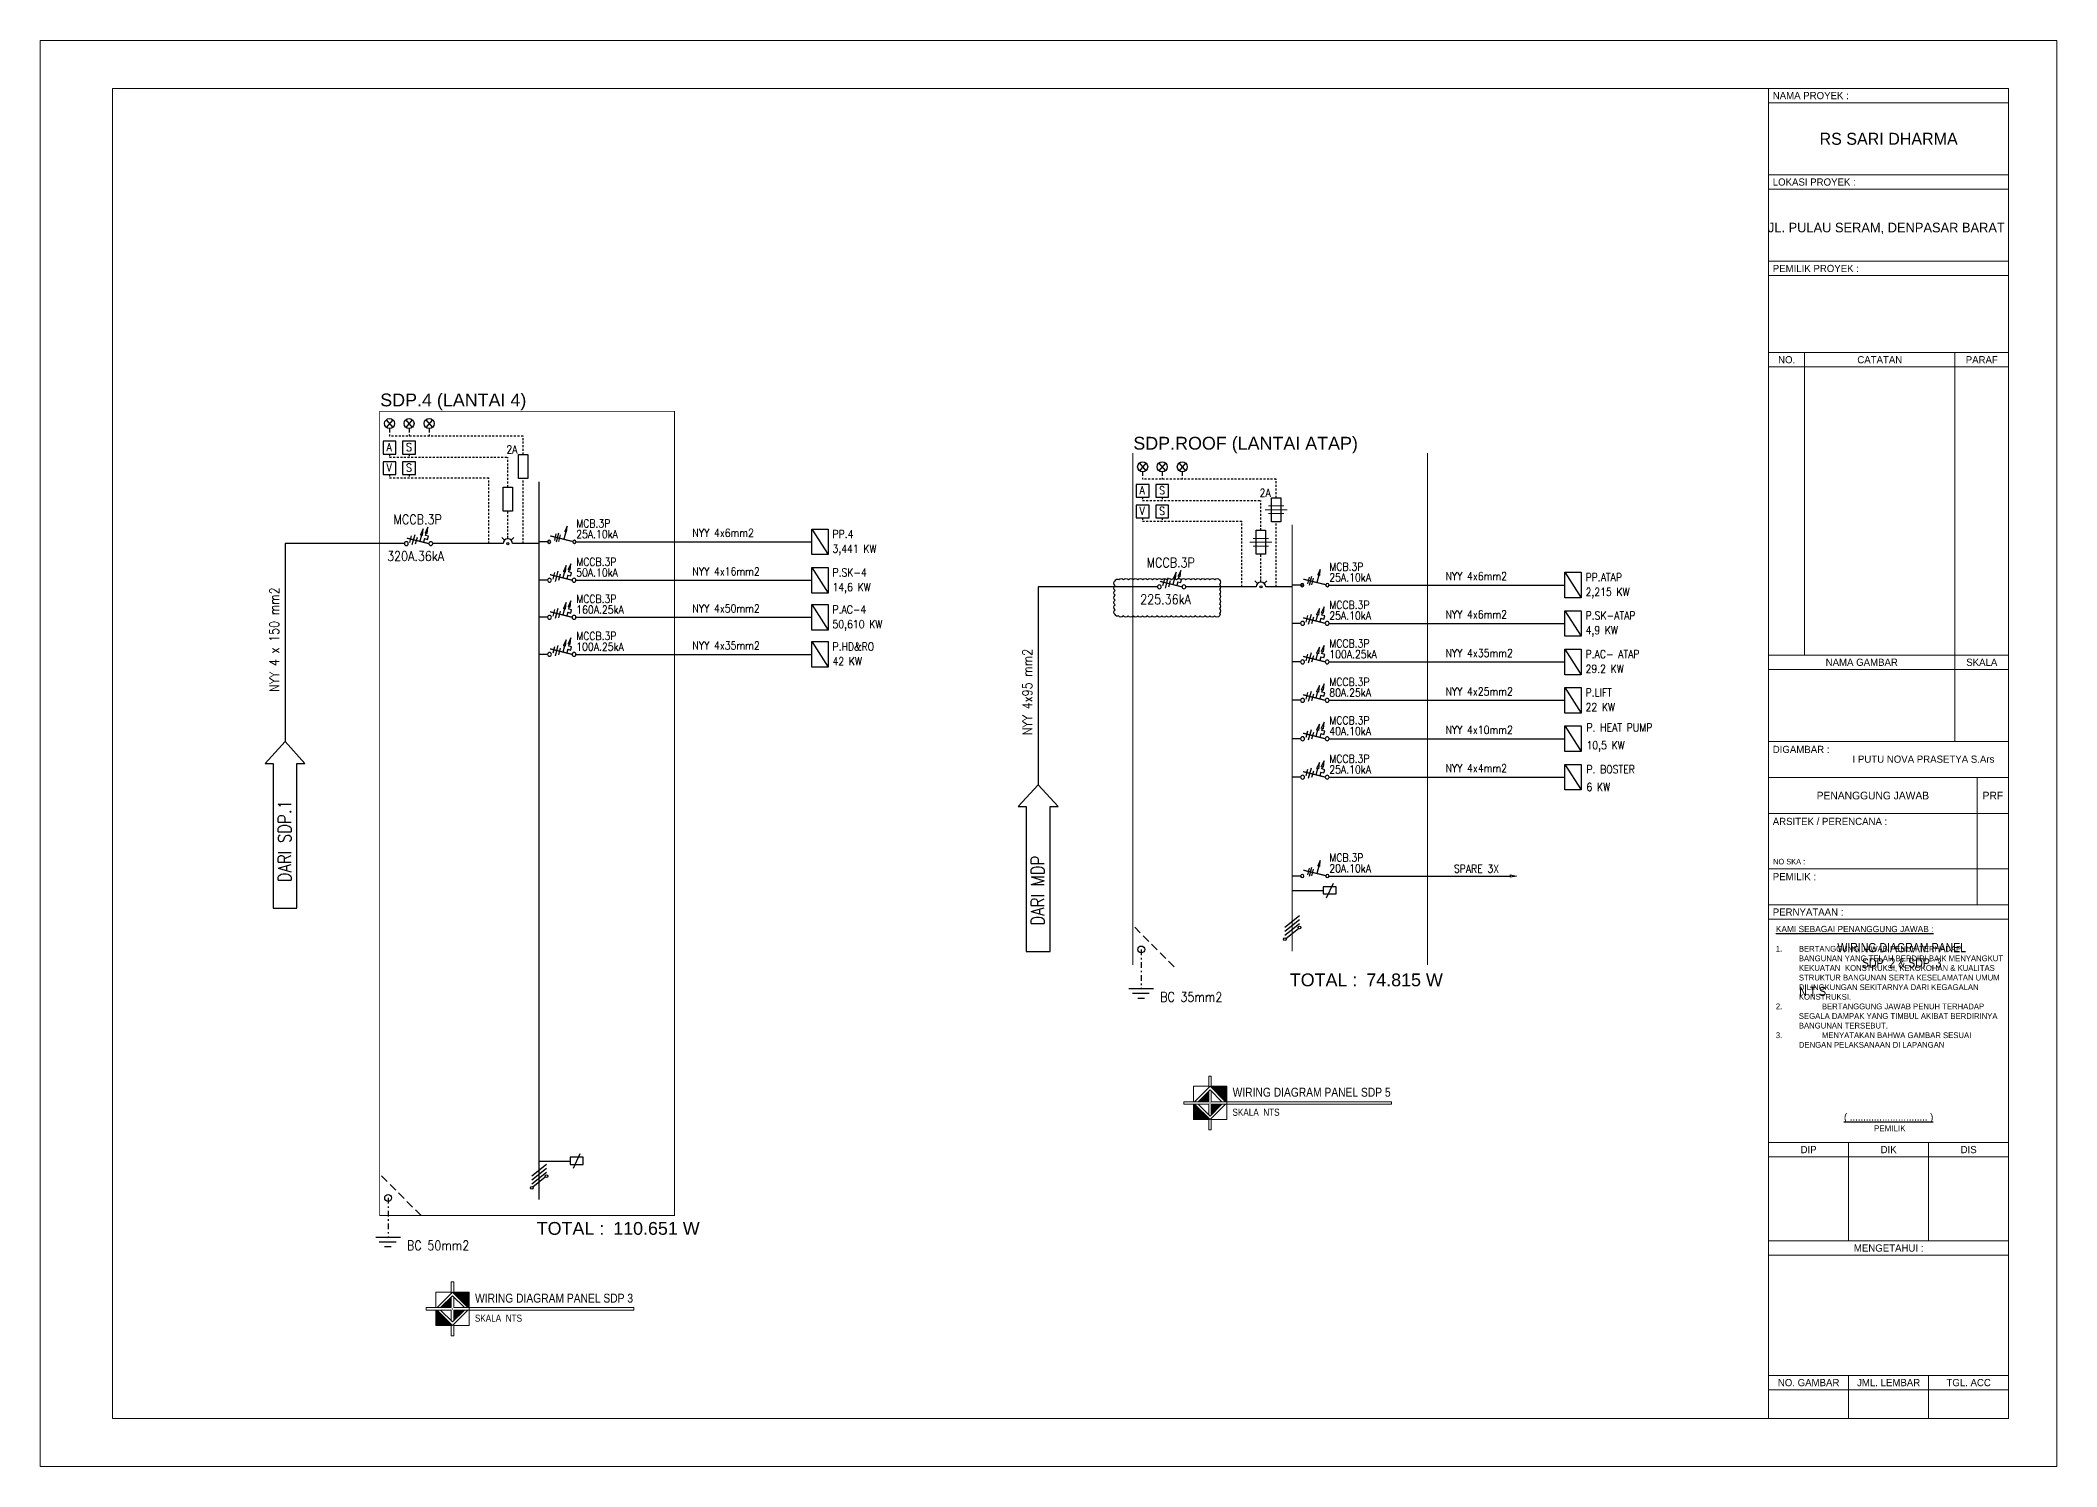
# Model space of a CAD drawing. Header units: inches. Extents: x 31310 to 32350, y 3900 to 5049.
# Drawn here: x 31684 to 31810, y 4256.7 to 4345.8 of the extents above; entities that cross this region are included whole.
import ezdxf
from ezdxf.enums import TextEntityAlignment as Align

# ---------------------------------------------------------------- set-up
doc = ezdxf.new("R2010")
doc.units = ezdxf.units.IN
doc.header["$MEASUREMENT"] = 0
doc.linetypes.add('DASHDOT', pattern=[1, 0.5, -0.25, 0, -0.25])
doc.linetypes.add('HIDDEN', pattern=[0.375, 0.25, -0.125])
for name, color, linetype in [('-EL_KB', 7, 'Continuous'), ('-KOP', 7, 'Continuous'), ('-LINE', 1, 'Continuous'), ('-TXT', 7, 'Continuous'), ('LL', 6, 'Continuous'), ('PP', 5, 'DASHDOT'), ('TEXTKOP', 7, 'Continuous'), ('WIRING', 4, 'Continuous')]:
    doc.layers.add(name, color=color, linetype=linetype)
doc.layers.add('-LAMP', color=7, linetype='Continuous', lineweight=18, true_color=0xff0a0a)
for name, color, linetype, lineweight in [('A-FURN-EQPM', 177, 'Continuous', 0), ('US 0 Elevation', 9, 'Continuous', 5), ('US 0 Sanitair', 9, 'Continuous', 0), ('US I. Text', 51, 'Continuous', 5), ('US-Elevation', 9, 'Continuous', 5), ('US-Text', 42, 'Continuous', 5)]:
    doc.layers.add(name, color=color, linetype=linetype, lineweight=lineweight)
doc.styles.add('1 100', font='GOTHIC.TTF')
doc.styles.add('1 200', font='GOTHIC.TTF', dxfattribs={"height": 300})
doc.styles.add('ARIAL', font='arial.ttf')
doc.styles.add('Arial Narrow', font='ARIALN.TTF')
doc.styles.add('patok', font='romans.shx', dxfattribs={"height": 3, "bigfont": 'bigfont.shx'})
doc.styles.add('TXT', font='romans.shx', dxfattribs={"width": 0.85, "height": 0.25})

# ---------------------------------------------------------------- blocks, each defined once
blk = doc.blocks.new('_ClosedBlank')
at = {"color": 0, "linetype": 'ByBlock', "lineweight": -2}
for p, q in [((-1, 0.1666666666666667), (0, 0)), ((-1, 0.1666666666666667), (-1, -0.1666666666666667)), ((0, 0), (-1, -0.1666666666666667))]:
    blk.add_line(p, q, dxfattribs=at)
blk = doc.blocks.new('-MCCB')
at = {"layer": 'WIRING', "color": 7}
for p, q in [((0.1356092005717642, 0.2325237684173089), (0.2287180560575166, 0.2581688094919627)), ((0.1627621788052807, 0.1339400804834554), (0.1356092005717642, 0.2325237684173374)), ((0.2558710342910899, 0.1595851215581945), (0.1627621788052807, 0.1339400804834554)), ((0.2287180560575734, 0.2581688094919627), (0.2112009480869688, 0.3217677668818908)), ((0.4901779306578646, 0.1903890111021553), (0.5461011873437087, -0.01265025913687623)), ((0.5634672426764382, 0.2784389369682572), (0.6512890203445636, -0.04041355313285067)), ((0.6715040857058057, 0.2403318083781869), (0.7274273423917066, 0.03729253813918376))]:
    blk.add_line(p, q, dxfattribs=at)
at = {"layer": 'WIRING', "const_width": 0.04}
blk.add_lwpolyline([(0.1209590534339782, -5.863441288056492e-08), (0.8127083604530867, 0.1730250195059284)], dxfattribs=at)
at = {"layer": 'WIRING', "color": 7}
for points in [[(0.2558710342910899, 0.1595851215581945), (0.2877988066064177, 0.04366569956025046)], [(0.3573163646873354, 0.2655668508658948), (0.4101051379276441, 0.07390787693046263)]]:
    blk.add_lwpolyline(points, dxfattribs=at)
at = {"layer": 'WIRING'}
for centre in [(0.06047952671701751, 0), (0.8279774787403085, 0)]:
    blk.add_circle(centre, 0.06047952671698908, dxfattribs=at)
at = {"layer": 'WIRING', "color": 7, "xscale": 0.1999999999999972, "yscale": 0.1999999999999972, "zscale": 0.1999999999999972, "rotation": 105.3991931955513}
for p in [(0.1580924397563308, 0.5145875955896599), (0.3042078563566974, 0.458386679573664)]:
    blk.add_blockref('_ClosedBlank', p, dxfattribs=at)
blk = doc.blocks.new('-mcb3p')
at = {"layer": '-LINE', "color": 7}
for p, q in [((0.4854291754968756, 0.0065036140720665), (0.4339398942654072, 0.2146165669544615)), ((0.556443396463088, -0.0037511651282216), (0.4873613513511473, 0.2754694426477613)), ((0.614483678495553, 0.0384330231119989), (0.5629943972640277, 0.2465459759943798))]:
    blk.add_line(p, q, dxfattribs=at)
at = {"layer": '-LINE', "color": 2, "const_width": 0.04}
blk.add_lwpolyline([(0.0489844262070633, 0.0101212605854286), (0.7551118374052522, 0.1848244319012551)], dxfattribs=at)
at = {"layer": '-LINE', "color": 7}
blk.add_lwpolyline([(0.2691838837449367, 0.310379343387396), (0.3264845244974168, 0.0787776339862632)], dxfattribs=at)
at = {"layer": '-LINE', "color": 2}
for centre in [(0, 0), (0.7870275468719683, 0)]:
    blk.add_circle(centre, 0.0500191356050195, dxfattribs=at)
at = {"layer": '-LINE', "color": 7, "xscale": 0.1800000000000017, "yscale": 0.1800000000000017, "zscale": 0.1800000000000017, "rotation": 103.8965061037899}
blk.add_blockref('_ClosedBlank', (0.2259534911505128, 0.4851109465853654), dxfattribs=at)
blk = doc.blocks.new('LEGENDA KOP')
at = {"layer": 'US I. Text', "lineweight": 13}
h = blk.add_hatch(color=256, dxfattribs=at)
h.paths.add_polyline_path([(-957.2609087559225, -871.1780649382335), (-957.2608851400357, -870.9049386085165), (-957.5340350856279, -871.1780413223468)])
h.paths.add_polyline_path([(-956.9229880293907, -871.2428941568144), (-957.1961143590987, -871.2428705409276), (-957.1961379749855, -871.5159968706163)])
for points in [[(-957.1960744150588, -870.7809031730734), (-957.196077216527, -870.8133031729533), (-956.8313413879573, -871.1781020808053), (-956.7989413880764, -871.1781048822735), (-956.7989070469729, -870.780937514177)], [(-957.6256817270646, -871.2428333983559), (-957.6580817269422, -871.2428305968876), (-957.6581160680457, -871.6399979649558), (-957.2609486999625, -871.6400323060594), (-957.2609458984942, -871.6076323061797)]]:
    blk.add_hatch(color=256, dxfattribs=at).paths.add_polyline_path(points)
for p, q in [((-957.2608772162871, -870.813297570017), (-957.2608516943094, -870.5181266038555)), ((-957.1960516945493, -870.5181322067918), (-957.2608516943094, -870.5181266038555)), ((-957.196077216527, -870.8133031729533), (-957.1960516945493, -870.5181322067918)), ((-957.6580761240058, -871.1780305971299), (-957.6580417829023, -870.7808632290335)), ((-957.260874414819, -870.7808975701371), (-957.6580417829023, -870.7808632290335)), ((-957.2609087559222, -871.1780649382335), (-957.2608851400357, -870.9049386085165)), ((-957.1961087561622, -871.1780705411697), (-957.1960851402756, -870.9049442114529)), ((-957.1960744150588, -870.7809031730734), (-956.7989070469729, -870.780937514177)), ((-956.7989413880764, -871.1781048822735), (-956.7989070469729, -870.780937514177)), ((-957.907451947765, -871.1780090348324), (-957.9074575507013, -871.2428090345901)), ((-957.9074575507013, -871.2428090345901), (-957.2609143588588, -871.2428649379913)), ((-957.907451947765, -871.1780090348324), (-957.2609087559225, -871.1780649382335)), ((-957.6580817269422, -871.2428305968876), (-957.6581160680457, -871.6399979649558)), ((-957.2609379747456, -871.51599126768), (-957.2609143588587, -871.2428649379913)), ((-957.1961379749855, -871.5159968706163), (-957.1961143590986, -871.2428705409279)), ((-957.1961143590988, -871.2428705409277), (-956.798944190467, -871.2429048822736)), ((-957.1961087561621, -871.1780705411699), (-956.7989385866082, -871.1780942154581)), ((-956.7989469910128, -871.2429048820312), (-956.7989813321163, -871.6400722500994)), ((-957.2609486999625, -871.6400323060594), (-957.6581160680457, -871.6399979649558)), ((-957.260971420472, -871.9028032723704), (-957.2609458984942, -871.6076323061797)), ((-957.1961714207118, -871.9028088753067), (-957.260971420472, -871.9028032723704)), ((-957.1961714207118, -871.9028088753067), (-957.1961458987341, -871.607637909116)), ((-957.1961487002022, -871.6400379089957), (-956.7989813321163, -871.6400722500994))]:
    blk.add_line(p, q, dxfattribs=at)
for points in [[(-957.6256761241282, -871.1780333985981), (-957.2284744149364, -870.7809003716053), (-956.8313413879573, -871.1781020808053)], [(-957.5340350856311, -871.1780413223468), (-957.228482338685, -870.8725414101054), (-956.9229824264569, -871.1780941570566)], [(-956.8313469908937, -871.242902080563), (-957.22854870008, -871.6400351075276), (-957.6256817270646, -871.2428333983559)], [(-956.9229880293933, -871.2428941568144), (-957.2285407763313, -871.5483940690275), (-957.5340406885675, -871.2428413221045)]]:
    blk.add_lwpolyline(points, dxfattribs=at)
at = {"layer": 'US I. Text'}
blk.add_point((-957.2285115575094, -871.2104677395664), dxfattribs=at)
blk = doc.blocks.new('fdgfdf')
at = {"layer": 'US 0 Elevation', "xscale": 1.307726022502848, "yscale": 1.307726022502848, "zscale": 1.307726022502848}
blk.add_blockref('LEGENDA KOP', (3728.322080173809, 1692.012611590371), dxfattribs=at)
blk = doc.blocks.new('erthrhhrthre')
for p, q in [((-229.5045153649271, 130.0427290878982), (-229.5045153649271, 40.9427290878985)), ((-103.5045153649271, 130.0427290880158), (-229.5045153649271, 130.0427290878982)), ((-103.5045153649271, 40.94272908721084), (-103.5045153649271, 130.0427290880158)), ((-121.5045153614346, 121.6427290893304), (-106.5045153649271, 121.6427290893304)), ((-121.5045153614346, 116.2427290896042), (-106.5045153649271, 116.2427290896042)), ((-121.5045153614346, 110.542729089878), (-106.5045153649271, 110.542729089878)), ((-121.5045153614346, 91.64163867518317), (-106.5045153649271, 91.64163867518317)), ((-121.5045153614346, 86.24163867545698), (-106.5045153649271, 86.24163867545698)), ((-121.5045153614346, 83.99163867597946), (-106.5045153649271, 83.99163867597946)), ((-121.5045153614346, 76.04163867755246), (-106.5045153649271, 76.04163867755246)), ((-121.5045153614346, 61.20042072786995), (-106.5045153649271, 61.20042072786995)), ((-121.5045153614346, 55.05042072919116), (-106.5045153649271, 55.05042072919116)), ((-121.5045153614346, 46.64272908801725), (-106.5045153649271, 46.64272908801725)), ((-229.5045153649271, 40.9427290878985), (-103.5045153649271, 40.94272908721084))]:
    blk.add_line(p, q)
at = {"color": 5}
for p, q in [((-225.0045153649271, 127.0427290882907), (-225.0045153649271, 43.9427290882907)), ((-106.5045153649271, 127.0427290890646), (-225.0045153649271, 127.0427290882907)), ((-121.5045153614346, 43.9427290882907), (-121.5045153614346, 127.0427290889808)), ((-106.5045153649271, 43.9427290882907), (-106.5045153649271, 127.0427290890646)), ((-225.0045153649271, 43.9427290882907), (-106.5045153649271, 43.9427290882907))]:
    blk.add_line(p, q, dxfattribs=at)
at = {"ltscale": 8}
for p, q in [((-121.5045153614346, 126.1427290893304), (-106.5045153649271, 126.1427290893304)), ((-121.5045153614346, 120.7427290896042), (-106.5045153649271, 120.7427290896042)), ((-121.5045153614346, 115.342729089878), (-106.5045153649271, 115.342729089878)), ((-121.5045153614346, 109.6427290901515), (-106.5045153649271, 109.6427290901515)), ((-119.2545153619599, 91.64163867518317), (-119.2545153619599, 110.542729089878)), ((-109.8633983836198, 86.24163867545698), (-109.8633983836198, 110.542729089878)), ((-121.5045153614346, 90.74163867545698), (-106.5045153649271, 90.74163867545698)), ((-108.4729118032146, 83.99163867597946), (-108.4729118032146, 76.04163867755246)), ((-121.5045153614346, 81.74163867650506), (-106.5045153649271, 81.74163867650506)), ((-121.5045153614346, 78.29163867702718), (-106.5045153649271, 78.29163867702718)), ((-121.5045153614346, 75.14163867782626), (-106.5045153649271, 75.14163867782626)), ((-116.5045153625988, 61.20042072786995), (-116.5045153625988, 55.05042072919116)), ((-111.5045153637629, 61.20042072786995), (-111.5045153637629, 55.05042072919116)), ((-121.5045153614346, 60.30042072814098), (-106.5045153649271, 60.30042072814098)), ((-121.5045153614346, 54.15042072946497), (-106.5045153649271, 54.15042072946497)), ((-121.5045153614346, 45.7427290882907), (-106.5045153649271, 45.7427290882907))]:
    blk.add_line(p, q, dxfattribs=at)
at = {"ltscale": 5}
for p, q in [((-116.5045153625988, 43.9427290882907), (-116.5045153625988, 46.64272908801725)), ((-111.5045153637629, 43.9427290882907), (-111.5045153637629, 46.64272908801725))]:
    blk.add_line(p, q, dxfattribs=at)
at = {"layer": 'A-FURN-EQPM', "color": 0, "linetype": 'ByBlock', "lineweight": -2, "ltscale": 0.25}
blk.add_lwpolyline([(-229.5045153649271, 40.94272908721084), (-103.5045153649271, 40.94272908721084), (-103.5045153649271, 130.0427290872108), (-229.5045153649271, 130.0427290872108)], close=True, dxfattribs=at)
at = {"layer": 'TEXTKOP', "style": '1 100'}
for s, height, p in [('NAMA PROYEK :', 0.45, (-121.2465096561468, 126.5927290891568)), ('LOKASI PROYEK :', 0.45, (-121.2465096561468, 121.1927290894673)), ('PEMILIK PROYEK :', 0.45, (-121.2465096561468, 115.7927290897411)), ('DIGAMBAR :', 0.45, (-121.2465096561468, 85.74975166173476)), ('I PUTU NOVA PRASETYA S.Ars', 0.45, (-116.2578214303244, 85.14038388329651)), ('ARSITEK / PERENCANA :', 0.45, (-121.2465096561468, 81.2497516627825)), ('NO SKA :', 0.3461538461538461, (-121.225237962894, 78.73860255464132)), ('PEMILIK :', 0.45, (-121.2465096561468, 77.79975166330533)), ('PERNYATAAN :', 0.45, (-121.2465096561468, 75.59163867768936))]:
    blk.add_text(s, height=height, dxfattribs=at).set_placement(p, align=Align.MIDDLE_LEFT)
at = {"layer": 'TEXTKOP', "style": '1 100', "oblique": 1.6658674e-09}
for s, height, p in [('RS SARI DHARMA', 0.7499999999999999, (-114.0045153631777, 123.8927290893304)), ('JL. PULAU SERAM, DENPASAR BARAT ', 0.6, (-114.037341702639, 118.3489678990417))]:
    blk.add_text(s, height=height, rotation=359.9914844635406, dxfattribs=at).set_placement(p, align=Align.MIDDLE_CENTER)
at = {"layer": 'TEXTKOP', "style": '1 100'}
for s, height, p in [('NO.', 0.45, (-120.379515361697, 110.0927290900149)), ('CATATAN', 0.45, (-114.5589568727896, 110.0927290900149)), ('PARAF', 0.45, (-108.1839568742762, 110.0927290900149)), ('NAMA GAMBAR', 0.45, (-115.6839568725272, 91.19163867532006)), ('SKALA', 0.45, (-108.1839568742762, 91.19163867532006)), ('PENANGGUNG JAWAB', 0.48, (-114.9887135823246, 82.86663867624208)), ('PRF', 0.48, (-107.4887135840736, 82.86663867624208)), ('MENGETAHUI :', 0.45, (-114.0045153631836, 54.60042072932805)), ('NO. GAMBAR', 0.45, (-119.0045153620194, 46.19272908815415)), ('JML. LEMBAR', 0.45, (-114.0045153631836, 46.19272908815415)), ('TGL. ACC', 0.45, (-109.0045153643478, 46.19272908815415))]:
    blk.add_text(s, height=height, dxfattribs=at).set_placement(p, align=Align.MIDDLE_CENTER)
for s, p in [('DIP', (-119.0045153620194, 60.75042072800406)), ('DIK', (-114.0045153631836, 60.75042072800406)), ('DIS', (-109.0045153643478, 60.75042072800406))]:
    blk.add_text(s, height=0.45, dxfattribs=at).set_placement(p, align=Align.MIDDLE)
at = {"layer": 'TEXTKOP', "ltscale": 5, "style": '1 200'}
for s, insert, char_height, width, attachment_point in [('{\\H1.083x;\\LKAMI SEBAGAI PENANGGUNG JAWAB :\\P\\H0.9234x;\\P\\pxt4;}1. ^IBERTANGGUNG JAWAB PENUH TERHADAP  ^I^IBANGUNAN YANG TELAH BERDIRI BAIK MENYANGKUT ^IKEKUATAN ^IKONSTRUKSI, KEKOKOHAN & KUALITAS ^ISTRUKTUR BANGUNAN SERTA KESELAMATAN UMUM ^IDILINGKUNGAN SEKITARNYA DARI KEGAGALAN ^IKONSTRUKSI.\\P\\pi-4,l4,t8;2.^IBERTANGGUNG JAWAB PENUH TERHADAP SEGALA DAMPAK YANG TIMBUL AKIBAT BERDIRINYA BANGUNAN TERSEBUT.\\P3.^IMENYATAKAN BAHWA GAMBAR SESUAI DENGAN PELAKSANAAN DI LAPANGAN', (-121.0545153615408, 74.72491535187186), 0.36, 14.23509566162084, 1), ('{\\L( ............................. )\\P\\H0.8333x;\\l PEMILIK}', (-114.0045153631777, 63.01325457758223), 0.45, 14.99999999650754, 2)]:
    blk.add_mtext(s, dxfattribs=dict(at, insert=insert, char_height=char_height, width=width, attachment_point=attachment_point))

msp = doc.modelspace()

# ---------------------------------------------------------------- linework, layer by layer
at = {"layer": '-EL_KB'}
for p, q in [((31764.7815773818, 4293.104978147028), (31764.36157738206, 4292.184978147028)), ((31762.22636187312, 4292.653416073319), (31764.16923172803, 4292.653416073319)), ((31715.16578012634, 4275.758713601017), (31717.10864998124, 4275.758713601017)), ((31717.72099563501, 4276.210275674724), (31717.30099563528, 4275.290275674726))]:
    msp.add_line(p, q, dxfattribs=at)
msp.add_lwpolyline([(31764.98060789875, 4292.450457341431), (31764.98063960954, 4292.899788492259), (31764.16880468198, 4292.899788492259), (31764.16877297092, 4292.450457341431)], close=True, dxfattribs=at)
at = {"layer": '-EL_KB', "elevation": -2.65251248521281e-10}
msp.add_lwpolyline([(31717.92002615196, 4275.555754869128), (31717.92005786275, 4276.005086019957), (31717.1082229352, 4276.005086019957), (31717.10819122413, 4275.555754869128)], close=True, dxfattribs=at)
at = {"layer": '-LAMP', "color": 7}
for p, q in [((31760.54421640919, 4316.452313284119), (31761.91721178671, 4316.452313284119)), ((31760.75016571615, 4316.691099110682), (31761.71126248041, 4316.69109911062)), ((31760.75016571615, 4316.213527457614), (31761.71126248041, 4316.213527457672)), ((31759.58908767054, 4314.416392722684), (31760.96208304806, 4314.416392722742)), ((31759.79503697749, 4314.655178549308), (31760.75613374175, 4314.655178549248)), ((31759.79503697749, 4314.177606896179), (31760.75613374175, 4314.177606896241))]:
    msp.add_line(p, q, dxfattribs=at)
at = {"layer": '-LINE', "color": 8}
for p, q in [((31705.62070101379, 4322.06955328161), (31706.02476116177, 4321.589672393444)), ((31706.02476116177, 4322.06955328161), (31705.62070101379, 4321.589672393444)), ((31707.24246341242, 4322.06955328161), (31706.83840326425, 4321.589672393444)), ((31706.83840326425, 4322.06955328161), (31707.24246341242, 4321.589672393444)), ((31708.09801447644, 4322.06955328161), (31708.5020746247, 4321.589672393444)), ((31708.5020746247, 4322.06955328161), (31708.09801447644, 4321.589672393444)), ((31752.68128276035, 4319.367182393093), (31753.08534290833, 4318.887301504928)), ((31753.08534290833, 4319.367182393093), (31752.68128276035, 4318.887301504928)), ((31754.30304515907, 4319.367182393093), (31753.89898501081, 4318.887301504928)), ((31753.89898501081, 4319.367182393093), (31754.30304515907, 4318.887301504928)), ((31755.15859622309, 4319.367182393093), (31755.56265637135, 4318.887301504928)), ((31755.56265637135, 4319.367182393093), (31755.15859622309, 4318.887301504928))]:
    msp.add_line(p, q, dxfattribs=at)
at = {"layer": '-LINE', "color": 7, "linetype": 'HIDDEN'}
for p, q in [((31705.82273108764, 4321.515944912018), (31705.82273108764, 4321.051071749453)), ((31707.04043333838, 4321.515944912018), (31707.04043333838, 4321.051071749453)), ((31708.30004455057, 4321.515944912018), (31708.30004455057, 4321.051071749453)), ((31752.8833128342, 4318.813574023561), (31752.8833128342, 4318.348700860937)), ((31754.10101508494, 4318.813574023561), (31754.10101508494, 4318.348700860937)), ((31755.36062629722, 4318.813574023561), (31755.36062629722, 4318.348700860937))]:
    msp.add_line(p, q, dxfattribs=at)
at = {"layer": '-LINE', "color": 7, "linetype": 'HIDDEN', "ltscale": 0.5}
for p, q in [((31714.17013235158, 4321.051071749453), (31705.82273108764, 4321.051071749453)), ((31714.17013235158, 4319.904980114106), (31714.1701323513, 4321.051071749394)), ((31705.82273108764, 4319.928417938891), (31705.82273108764, 4319.731920222466)), ((31705.82273108764, 4319.731920222466), (31713.21500361292, 4319.731920222404)), ((31707.04043333838, 4319.928417938891), (31707.04043333838, 4319.731920222466)), ((31713.21500361292, 4317.869059552673), (31713.21500361292, 4319.731920222404)), ((31705.82273108764, 4318.641361262384), (31705.82273108764, 4318.444863545958)), ((31705.82273108764, 4318.444863545958), (31712.02447170588, 4318.444863545958)), ((31707.04043333838, 4318.641361262384), (31707.04043333838, 4318.444863545958)), ((31712.02447170588, 4314.332547108714), (31712.02447170588, 4318.444863545899)), ((31714.17013235177, 4314.332547108714), (31714.17013235158, 4318.404388231282)), ((31761.23071409814, 4318.348700860937), (31752.8833128342, 4318.348700860937)), ((31761.23071409814, 4317.202609225589), (31761.23071409795, 4318.348700860875)), ((31752.8833128342, 4317.226047050375), (31752.8833128342, 4317.029549333947)), ((31752.8833128342, 4317.029549333947), (31760.27558535948, 4317.029549333889)), ((31754.10101508494, 4317.226047050375), (31754.10101508494, 4317.029549333947)), ((31760.27558535948, 4315.166688664158), (31760.27558535948, 4317.029549333889)), ((31713.2150036132, 4314.631247133319), (31713.2150036132, 4316.368467669907)), ((31752.8833128342, 4315.938990373868), (31752.8833128342, 4315.742492657442)), ((31752.8833128342, 4315.742492657442), (31759.08505345244, 4315.742492657442)), ((31754.10101508494, 4315.938990373868), (31754.10101508494, 4315.742492657442)), ((31759.08505345244, 4311.630176220197), (31759.08505345244, 4315.74249265738)), ((31761.23071409842, 4311.630176220197), (31761.23071409814, 4315.702017342765)), ((31760.27558535976, 4311.928876244803), (31760.27558535976, 4313.666096781391))]:
    msp.add_line(p, q, dxfattribs=at)
at = {"layer": '-LINE'}
for p, q in [((31706.74832312363, 4314.332547108772), (31699.29241484609, 4314.332547108714)), ((31699.29241484609, 4314.332547108834), (31699.29241484637, 4301.962256108229)), ((31712.91630358855, 4314.332547108595), (31708.52523713467, 4314.332547108772)), ((31713.00379080028, 4314.543759921795), (31712.83999441192, 4314.707556310421)), ((31713.2150036132, 4314.631247133319), (31713.21500361339, 4314.792038758223)), ((31713.42621642538, 4314.54375992215), (31713.59001281355, 4314.707556311076)), ((31715.1657801265, 4314.332547108714), (31713.51370363776, 4314.332547108714)), ((31715.69659444113, 4314.445596687798), (31715.1657801265, 4314.445596687798)), ((31717.47350845216, 4314.445596687798), (31732.20943436307, 4314.445596687798)), ((31715.69659444085, 4312.045596687858), (31715.1657801265, 4312.045596687858)), ((31717.47350845188, 4312.045596687916), (31732.20943436279, 4312.045596687916)), ((31760.06437254684, 4311.841389033276), (31759.90057615848, 4312.005185421902)), ((31760.27558535976, 4311.928876244803), (31760.27558535995, 4312.089667869704)), ((31760.48679817194, 4311.841389033634), (31760.65059456011, 4312.005185422557)), ((31762.94379487736, 4311.743225799282), (31762.22636187305, 4311.743225799282)), ((31764.53409019872, 4311.743225799282), (31779.27001610963, 4311.743225799282)), ((31753.80890487019, 4311.630176220257), (31746.35299659274, 4311.630176220197)), ((31746.35299659274, 4311.630176220315), (31746.35299659293, 4299.259885219712)), ((31759.9768853352, 4311.630176220076), (31755.58581888122, 4311.630176220257)), ((31762.22636187305, 4311.630176220197), (31760.57428538432, 4311.630176220197)), ((31715.69659444085, 4309.729330054108), (31715.1657801265, 4309.729330054108)), ((31717.47350845189, 4309.72933005417), (31732.2094343628, 4309.72933005417)), ((31762.75717618748, 4309.343225799401), (31762.22636187313, 4309.343225799401)), ((31764.53409019852, 4309.343225799459), (31779.27001610942, 4309.343225799459)), ((31715.69659444085, 4307.41306342036), (31715.1657801265, 4307.41306342036)), ((31717.47350845189, 4307.413063420421), (31732.20943436279, 4307.413063420421)), ((31762.75717618748, 4306.943225799521), (31762.22636187313, 4306.943225799521)), ((31764.53409019852, 4306.94322579958), (31779.27001610942, 4306.94322579958)), ((31762.75717618748, 4304.543225799642), (31762.22636187312, 4304.543225799642)), ((31764.53409019851, 4304.5432257997), (31779.27001610941, 4304.5432257997)), ((31762.75717618748, 4302.14322579976), (31762.22636187312, 4302.14322579976)), ((31764.53409019851, 4302.143225799819), (31779.27001610941, 4302.143225799819)), ((31762.75717618748, 4299.743225799881), (31762.22636187312, 4299.743225799881)), ((31764.53409019851, 4299.743225799939), (31779.27001610941, 4299.743225799939)), ((31762.75717618775, 4293.565879770926), (31762.22636187312, 4293.565879770926)), ((31764.53408253195, 4293.565879770746), (31775.85272377536, 4293.565879770746))]:
    msp.add_line(p, q, dxfattribs=at)
at = {"layer": '-LINE', "color": 7, "linetype": 'HIDDEN', "ltscale": 2}
for p, q in [((31754.85556790133, 4287.886038685796), (31752.26644890907, 4290.483203751861)), ((31707.79498615455, 4272.360399203805), (31705.20586716229, 4274.95756426987))]:
    msp.add_line(p, q, dxfattribs=at)
at = {"layer": '-LINE', "color": 7}
for p, q in [((31761.76860277721, 4290.364591902491), (31762.68412096857, 4291.094461584804)), ((31761.76860277721, 4290.115844312488), (31762.68412096857, 4290.8457139948)), ((31761.76860277721, 4289.867096722541), (31762.68412096857, 4290.596966404853)), ((31761.83581492541, 4289.67193202108), (31762.61690882084, 4290.294635926422)), ((31752.02988105587, 4286.539799727318), (31753.56068415309, 4286.539799727318)), ((31752.24193861795, 4286.245515095352), (31753.29736740518, 4286.245515095352)), ((31752.57692254142, 4285.942893568514), (31752.98991627594, 4285.942893568514)), ((31714.70802103043, 4274.8389524205), (31715.62353922179, 4275.568822102813)), ((31714.70802103043, 4274.590204830496), (31715.62353922179, 4275.320074512809)), ((31714.70802103043, 4274.341457240551), (31715.62353922179, 4275.071326922864)), ((31714.77523317863, 4274.146292539089), (31715.55632707406, 4274.768996444432)), ((31704.96929930909, 4271.014160245328), (31706.50010240632, 4271.014160245328)), ((31705.18135687117, 4270.719875613361), (31706.2367856584, 4270.719875613361)), ((31705.51634079455, 4270.417254086522), (31705.92933452916, 4270.417254086522))]:
    msp.add_line(p, q, dxfattribs=at)
at = {"layer": '-LINE', "color": 7, "linetype": 'DASHDOT', "ltscale": 0.7}
for p, q in [((31752.79528260448, 4288.980748365342), (31752.79528260467, 4286.539799727318)), ((31705.7347008577, 4273.45510888335), (31705.73470085789, 4271.014160245328))]:
    msp.add_line(p, q, dxfattribs=at)
at = {"layer": '-LINE', "elevation": -2.65251248521281e-10}
for points in [[(31705.42273108783, 4319.928417938891), (31706.22273108764, 4319.928417938891), (31706.22273108764, 4320.728417938952), (31705.42273108783, 4320.728417938952)], [(31706.64043333857, 4319.928417938891), (31707.44043333838, 4319.928417938891), (31707.44043333838, 4320.728417938952), (31706.64043333857, 4320.728417938952)], [(31705.42273108783, 4318.641361262384), (31706.22273108764, 4318.641361262384), (31706.22273108764, 4319.441361262383), (31705.42273108783, 4319.441361262383)], [(31706.64043333857, 4318.641361262384), (31707.44043333838, 4318.641361262384), (31707.44043333838, 4319.441361262383), (31706.64043333857, 4319.441361262383)], [(31713.87810164085, 4319.904980114106), (31714.46216306249, 4319.904980114106), (31714.46216306249, 4318.404388231282), (31713.87810164085, 4318.404388231282)], [(31712.9229729022, 4317.869059552673), (31713.50703432384, 4317.869059552673), (31713.50703432384, 4316.368467669907), (31712.9229729022, 4316.368467669907)]]:
    msp.add_lwpolyline(points, close=True, dxfattribs=at)
at = {"layer": '-LINE'}
for points in [[(31752.48331283448, 4317.226047050375), (31753.2833128342, 4317.226047050375), (31753.2833128342, 4318.026047050434), (31752.48331283448, 4318.026047050434)], [(31753.70101508513, 4317.226047050375), (31754.50101508494, 4317.226047050375), (31754.50101508494, 4318.026047050434), (31753.70101508513, 4318.026047050434)], [(31760.9386833875, 4317.202609225589), (31761.52274480915, 4317.202609225589), (31761.52274480915, 4315.702017342765), (31760.9386833875, 4315.702017342765)], [(31752.48331283448, 4315.938990373868), (31753.2833128342, 4315.938990373868), (31753.2833128342, 4316.738990373926), (31752.48331283448, 4316.738990373926)], [(31753.70101508513, 4315.938990373868), (31754.50101508494, 4315.938990373868), (31754.50101508494, 4316.738990373926), (31753.70101508513, 4316.738990373926)], [(31759.98355464885, 4315.166688664158), (31760.56761607049, 4315.166688664158), (31760.56761607049, 4313.666096781391), (31759.98355464885, 4313.666096781391)]]:
    msp.add_lwpolyline(points, close=True, dxfattribs=at)
for centre in [(31705.82273108764, 4321.829612837617), (31707.04043333838, 4321.829612837617), (31708.30004455057, 4321.829612837617), (31752.8833128342, 4319.1272419491), (31754.10101508494, 4319.1272419491), (31755.36062629722, 4319.1272419491)]:
    msp.add_circle(centre, 0.3136679255496801, dxfattribs=at)
at = {"layer": '-LINE', "color": 7}
for centre in [(31762.68412096857, 4290.348218814848), (31761.76860277721, 4289.618349132596), (31714.70802103043, 4274.092709650606), (31715.62353922179, 4274.822579332857)]:
    msp.add_circle(centre, 0.08595695889476929, dxfattribs=at)
at = {"layer": '-LINE', "color": 7, "linetype": 'Continuous', "ltscale": 0.7}
for centre in [(31752.79528260448, 4288.980748365342), (31705.7347008577, 4273.45510888335)]:
    msp.add_circle(centre, 0.2147472587530501, dxfattribs=at)
at = {"layer": '-LINE'}
for centre in [(31713.2150036132, 4314.332547108714), (31760.27558535976, 4311.630176220197)]:
    msp.add_arc(centre, 0.29870002460666, 0, 180, dxfattribs=at)
at = {"color": 3, "elevation": -2.647283672274625e-10}
msp.add_lwpolyline([(31757.67842727863, 4309.814340728537, -0.52056705), (31757.37842727863, 4309.814340728537, -0.52056705), (31757.07842727863, 4309.814340728537, -0.52056705), (31756.77842727863, 4309.814340728537, -0.52056705), (31756.47842727863, 4309.814340728537, -0.52056705), (31756.17842727863, 4309.814340728537, -0.52056705), (31755.87842727863, 4309.814340728537, -0.52056705), (31755.57842727863, 4309.814340728537, -0.52056705), (31755.27842727863, 4309.814340728537, -0.52056705), (31754.97842727863, 4309.814340728537, -0.52056705), (31754.67842727863, 4309.814340728537, -0.52056705), (31754.37842727863, 4309.814340728537, -0.52056705), (31754.07842727863, 4309.814340728537, -0.52056705), (31753.77842727863, 4309.814340728537, -0.52056705), (31753.47842727863, 4309.814340728537, -0.52056705), (31753.17842727863, 4309.814340728537, -0.52056705), (31752.87842727863, 4309.814340728537, -0.52056705), (31752.57842727863, 4309.814340728537, -0.52056705), (31752.27842727863, 4309.814340728537, -0.52056705), (31751.97842727863, 4309.814340728537, -0.52056705), (31751.67842727863, 4309.814340728537, -0.52056705), (31751.37842727863, 4309.814340728537, -0.52056705), (31751.16895064955, 4309.904864099452, -0.52056705), (31751.16895064955, 4310.204864099451, -0.52056705), (31751.16895064955, 4310.50486409945, -0.52056705), (31751.16895064955, 4310.804864099451, -0.52056705), (31751.16895064955, 4311.10486409945, -0.52056705), (31751.16895064955, 4311.404864099452, -0.52056705), (31751.16895064955, 4311.704864099451, -0.52056705), (31751.16895064955, 4312.00486409945, -0.52056705), (31751.38972675792, 4312.084087991074, -0.52056705), (31751.68972675792, 4312.084087991074, -0.52056705), (31751.98972675792, 4312.084087991074, -0.52056705), (31752.28972675792, 4312.084087991074, -0.52056705), (31752.58972675792, 4312.084087991074, -0.52056705), (31752.88972675792, 4312.084087991074, -0.52056705), (31753.18972675792, 4312.084087991074, -0.52056705), (31753.48972675792, 4312.084087991074, -0.52056705), (31753.78972675792, 4312.084087991074, -0.52056705), (31754.08972675792, 4312.084087991074, -0.52056705), (31754.38972675792, 4312.084087991074, -0.52056705), (31754.68972675792, 4312.084087991074, -0.52056705), (31754.98972675792, 4312.084087991074, -0.52056705), (31755.28972675792, 4312.084087991074, -0.52056705), (31755.58972675792, 4312.084087991074, -0.52056705), (31755.88972675792, 4312.084087991074, -0.52056705), (31756.18972675792, 4312.084087991074, -0.52056705), (31756.48972675792, 4312.084087991074, -0.52056705), (31756.78972675792, 4312.084087991074, -0.52056705), (31757.08972675792, 4312.084087991074, -0.52056705), (31757.38972675792, 4312.084087991074, -0.52056705), (31757.67842727863, 4312.072788511781, -0.52056705), (31757.67842727863, 4311.772788511782, -0.52056705), (31757.67842727863, 4311.472788511783, -0.52056705), (31757.67842727863, 4311.172788511782, -0.52056705), (31757.67842727863, 4310.872788511782, -0.52056705), (31757.67842727863, 4310.572788511781, -0.52056705), (31757.67842727863, 4310.272788511782, -0.52056705), (31757.67842727863, 4309.972788511783, -0.52056705)], format="xyb", close=True, dxfattribs=at)
at = {"layer": 'LL', "linetype": 'Continuous', "elevation": -2.65251248521281e-10}
msp.add_lwpolyline([(31699.29241484637, 4301.962256108229), (31698.04833890005, 4300.60595327026), (31698.54839748927, 4300.60595327026), (31698.5483974902, 4291.558881275299), (31700.03643220468, 4291.558869519118), (31700.03643220375, 4300.60595327026), (31700.53649079223, 4300.60595327026), (31699.29241484637, 4301.962256108229)], dxfattribs=at)
at = {"layer": 'LL', "linetype": 'Continuous'}
msp.add_lwpolyline([(31746.35299659293, 4299.259885219712), (31745.10892064661, 4297.903582381745), (31745.60897923583, 4297.903582381745), (31745.60897923676, 4288.856510386784), (31747.09701395124, 4288.856498630601), (31747.09701395031, 4297.903582381745), (31747.59707253879, 4297.903582381745), (31746.35299659293, 4299.259885219712)], dxfattribs=at)
at = {"layer": 'PP', "color": 4, "ltscale": 2, "const_width": 0.0526437789599766, "elevation": -2.65251248521281e-10}
msp.add_lwpolyline([(31705.20586716229, 4322.598349896436), (31723.62527601832, 4322.598349896374), (31723.62527601832, 4272.360399203747), (31705.20586716229, 4272.360399203806)], close=True, dxfattribs=at)
at = {"layer": 'PP', "color": 4, "ltscale": 2, "const_width": 0.0526437789599766}
msp.add_lwpolyline([(31752.26644890901, 4319.895979007917), (31770.68585776487, 4319.895979007859), (31770.68585776475, 4287.886038685738), (31752.26644890907, 4287.886038685796)], close=True, dxfattribs=at)
at = {"layer": 'US-Text'}
for points, elevation in [([(31758.13871333397, 4279.47211252514), (31768.4372983767, 4279.47223900459), (31768.43728477865, 4279.314972096719), (31758.13869973564, 4279.314845617688)], -2.647283672274625e-10), ([(31710.79792158692, 4266.609266034178), (31721.09650662964, 4266.609392513623), (31721.09649303159, 4266.452125605754), (31710.79790798858, 4266.451999126723)], -5.299796157487435e-10)]:
    msp.add_lwpolyline(points, close=True, dxfattribs=dict(at, elevation=elevation))
at = {"layer": 'WIRING'}
for p, q in [((31732.20943436307, 4315.244749776546), (31733.23486602251, 4313.646443599047)), ((31732.20943436279, 4312.844749776667), (31733.23486602233, 4311.24644359911)), ((31779.27001610963, 4312.542378888029), (31780.29544776907, 4310.944072710532)), ((31732.20943436279, 4310.528483142914), (31733.23486602233, 4308.930176965359)), ((31779.27001610942, 4310.142378888209), (31780.29544776896, 4308.544072710652)), ((31732.20943436279, 4308.212216509168), (31733.23486602233, 4306.613910331611)), ((31779.27001610942, 4307.742378888328), (31780.29544776896, 4306.144072710771)), ((31779.27001610941, 4305.342378888448), (31780.29544776895, 4303.744072710891)), ((31779.27001610941, 4302.942378888569), (31780.29544776886, 4301.344072711012)), ((31779.27001610941, 4300.542378888687), (31780.29544776895, 4298.944072711131))]:
    msp.add_line(p, q, dxfattribs=at)
at = {"layer": 'WIRING', "const_width": 0.08000000000000002, "elevation": -2.65251248521281e-10}
msp.add_lwpolyline([(31715.1657801265, 4318.209845735495), (31715.16578012634, 4273.344738027482)], dxfattribs=at)
at = {"layer": 'WIRING', "const_width": 0.08000000000000002}
msp.add_lwpolyline([(31762.22636187305, 4315.507474846978), (31762.22636187312, 4288.870377509473)], dxfattribs=at)
at = {"layer": 'WIRING', "elevation": -2.65251248521281e-10}
for points in [[(31732.20943436307, 4315.244749776546), (31733.23486602251, 4315.244749776546), (31733.23486602251, 4313.646443599047), (31732.20943436307, 4313.646443599047)], [(31732.20943436279, 4312.844749776667), (31733.23486602233, 4312.844749776667), (31733.23486602233, 4311.24644359911), (31732.20943436279, 4311.24644359911)], [(31732.20943436279, 4310.528483142914), (31733.23486602233, 4310.528483142914), (31733.23486602233, 4308.930176965359), (31732.20943436279, 4308.930176965359)], [(31732.20943436279, 4308.212216509168), (31733.23486602233, 4308.212216509168), (31733.23486602233, 4306.613910331611), (31732.20943436279, 4306.613910331611)]]:
    msp.add_lwpolyline(points, close=True, dxfattribs=at)
at = {"layer": 'WIRING'}
for points in [[(31779.27001610963, 4312.542378888029), (31780.29544776907, 4312.542378888029), (31780.29544776907, 4310.944072710532), (31779.27001610963, 4310.944072710532)], [(31779.27001610942, 4310.142378888209), (31780.29544776896, 4310.142378888209), (31780.29544776896, 4308.544072710652), (31779.27001610942, 4308.544072710652)], [(31779.27001610942, 4307.742378888328), (31780.29544776896, 4307.742378888328), (31780.29544776896, 4306.144072710771), (31779.27001610942, 4306.144072710771)], [(31779.27001610941, 4305.342378888448), (31780.29544776895, 4305.342378888448), (31780.29544776895, 4303.744072710891), (31779.27001610941, 4303.744072710891)], [(31779.27001610941, 4302.942378888569), (31780.29544776886, 4302.942378888569), (31780.29544776886, 4301.344072711012), (31779.27001610941, 4301.344072711012)], [(31779.27001610941, 4300.542378888687), (31780.29544776895, 4300.542378888687), (31780.29544776895, 4298.944072711131), (31779.27001610941, 4298.944072711131)]]:
    msp.add_lwpolyline(points, close=True, dxfattribs=at)
for centre in [(31713.2150036132, 4314.332547108714), (31760.27558535976, 4311.630176220197)]:
    msp.add_circle(centre, 0.06819498364347965, dxfattribs=at)

# ---------------------------------------------------------------- block references
at = {"layer": '-LINE'}
for name, p, xscale, yscale, zscale in [('-mcb3p', (31717.37068780587, 4314.445596687858), -2, 2, 2), ('-mcb3p', (31764.43126955242, 4311.743225799341), -2, 2, 2), ('-mcb3p', (31764.43126955296, 4293.565879770926), -2, 2, 2), ('_ClosedBlank', (31776.25272377564, 4293.565879770746), 0.3999999999068677, 0.3999999999068677, 0.3999999999068677)]:
    msp.add_blockref(name, p, dxfattribs=dict(at, xscale=xscale, yscale=yscale, zscale=zscale))
at = {"layer": 'US-Elevation', "color": 1}
msp.add_blockref('erthrhhrthre', (31913.50451563803, 4215.729104698199), dxfattribs=at)
at = {"layer": 'US-Text', "xscale": 1.854978512230446, "yscale": 1.854978512230446, "zscale": 1.854978512230446}
for p in [(27163.1875221399, 3254.132121064335), (27115.84696121988, 3241.269274576209)]:
    msp.add_blockref('fdgfdf', p, dxfattribs=at)
at = {"layer": 'WIRING', "xscale": -2, "yscale": 2, "zscale": 2}
for p in [(31708.52523713467, 4314.332547108772), (31717.47350845188, 4312.045596687916), (31755.58581888122, 4311.630176220257), (31717.47350845188, 4309.72933005417), (31764.53409019852, 4309.354319115508), (31717.47350845188, 4307.413063420422), (31764.53409019852, 4306.94322579958), (31764.53409019851, 4304.5432257997), (31764.53409019851, 4302.143225799819), (31764.53409019851, 4299.743225799939)]:
    msp.add_blockref('-MCCB', p, dxfattribs=at)

# ---------------------------------------------------------------- texts
at = {"layer": '-KOP', "color": 2, "ltscale": 0.5, "style": 'ARIAL'}
for s, p in [('SDP.4 (LANTAI 4)', (31705.24182625572, 4322.907031591361)), ('SDP.ROOF (LANTAI ATAP)', (31752.30240800237, 4320.204660702842)), ('TOTAL :', (31762.0783507407, 4286.680968647299)), (' 74.815 W', (31766.54870912603, 4286.680968647299)), ('TOTAL :', (31715.01776899392, 4271.155329165307)), (' 110.651 W', (31719.48812737925, 4271.155329165307))]:
    msp.add_text(s, height=0.8, dxfattribs=at).set_placement(p)
at = {"layer": '-TXT', "style": 'TXT'}
for s, height, width, p in [('A', 0.5, 0.85, (31705.63708671397, 4320.115540494862)), ('S', 0.5, 0.85, (31706.85478896471, 4320.115540494862)), ('V', 0.5, 0.85, (31705.63708671397, 4318.828483818357)), ('S', 0.5, 0.85, (31706.85478896471, 4318.828483818357)), ('2A', 0.5, 0.85, (31713.129527702, 4319.965301568631)), ('A', 0.5, 0.85, (31752.69766846053, 4317.413169606347)), ('S', 0.5, 0.85, (31753.91537071127, 4317.413169606347)), ('2A', 0.5, 0.85, (31760.19010944865, 4317.262930680115)), ('MCCB.3P', 0.6000000000000001, 0.8500000000000001, (31706.07281090823, 4315.547221091991)), ('MCB.3P', 0.5, 0.85, (31717.48854786418, 4315.344544750635)), ('V', 0.5, 0.85, (31752.69766846053, 4316.126112929838)), ('S', 0.5, 0.85, (31753.91537071127, 4316.126112929838)), ('25A.10kA', 0.5, 0.85, (31717.4885478641, 4314.675989498677)), ('NYY 4x6mm2', 0.5, 0.85, (31724.748156749, 4314.751138913814)), ('3,441 KW', 0.5, 0.85, (31733.50151796547, 4313.76675580347)), ('PP.4', 0.5, 0.85, (31733.50054060547, 4314.683004976576)), ('320A.36kA', 0.6000000000000001, 0.8500000000000001, (31705.66788116573, 4313.254883221036)), ('MCCB.3P', 0.5, 0.85, (31717.48854786419, 4312.944544750695)), ('MCCB.3P', 0.6000000000000001, 0.8500000000000001, (31753.13339265488, 4312.844850203473)), ('MCB.3P', 0.5, 0.85, (31764.54912961074, 4312.642173862117)), ('50A.10kA', 0.5, 0.85, (31717.4885478641, 4312.275989498799)), ('NYY 4x16mm2', 0.5, 0.85, (31724.748156749, 4312.351138913875)), ('P.SK-4', 0.5, 0.85, (31733.50054060547, 4312.283004976633)), ('14,6 KW', 0.5, 0.85, (31733.50151796547, 4311.366755803589)), ('25A.10kA', 0.5, 0.85, (31764.54912961066, 4311.97361861016)), ('NYY 4x6mm2', 0.5, 0.85, (31771.80873849555, 4312.048768025297)), ('PP.ATAP', 0.5, 0.85, (31780.56112235203, 4311.980634088059)), ('MCCB.3P', 0.5, 0.85, (31717.48854786419, 4310.628278116948)), ('NYY 4x50mm2', 0.5, 0.85, (31724.74815674929, 4310.034872280185)), ('P.AC-4', 0.5, 0.85, (31733.50054060547, 4309.966738342886)), ('225.36kA', 0.6000000000000001, 0.8500000000000001, (31752.72846291229, 4310.552512332517)), ('MCCB.3P', 0.5, 0.85, (31764.54912961083, 4310.253267178286)), ('2,215 KW', 0.5, 0.85, (31780.56209971202, 4311.064384914953)), ('160A.25kA', 0.5, 0.85, (31717.4885478641, 4309.959722865053)), ('50,610 KW', 0.5, 0.85, (31733.50151796547, 4309.050489169838)), ('25A.10kA', 0.5, 0.85, (31764.54912961073, 4309.584711926391)), ('NYY 4x6mm2', 0.5, 0.85, (31771.80873849563, 4309.659861341466)), ('P.SK-ATAP', 0.5, 0.85, (31780.56112235211, 4309.591727404224)), ('MCCB.3P', 0.5, 0.85, (31717.48854786418, 4308.312011483201)), ('100A.25kA', 0.5, 0.85, (31717.48854786409, 4307.643456231305)), ('NYY 4x35mm2', 0.5, 0.85, (31724.74815674929, 4307.718605646435)), ('P.HD&RO', 0.5, 0.85, (31733.50054060547, 4307.650471709137)), ('MCCB.3P', 0.5, 0.85, (31764.54912961073, 4307.842173862358)), ('4,9 KW', 0.5, 0.85, (31780.5620997121, 4308.67547823118)), ('42 KW', 0.5, 0.85, (31733.50151796547, 4306.734222536091)), ('100A.25kA', 0.5, 0.85, (31764.54912961073, 4307.173618610463)), ('NYY 4x35mm2', 0.5, 0.85, (31771.80873849554, 4307.248768025538)), ('29.2 KW', 0.5, 0.85, (31780.5620997121, 4306.264384915252)), ('P.AC- ATAP', 0.5, 0.85, (31780.56112235211, 4307.180634088299)), ('MCCB.3P', 0.5, 0.85, (31764.54912961072, 4305.442173862479)), ('80A.25kA', 0.5, 0.85, (31764.54912961072, 4304.773618610583)), ('NYY 4x25mm2', 0.5, 0.85, (31771.80873849553, 4304.848768025659)), ('22 KW', 0.5, 0.85, (31780.56209971209, 4303.864384915372)), ('P.LIFT', 0.5, 0.85, (31780.5611223521, 4304.78063408842)), ('MCCB.3P', 0.5, 0.85, (31764.54912961072, 4303.042173862597)), ('NYY 4x10mm2', 0.5, 0.85, (31771.80873849553, 4302.448768025777)), ('P. HEAT PUMP', 0.5, 0.85, (31780.61624982798, 4302.595720574342)), ('40A.10kA', 0.5, 0.85, (31764.54912961072, 4302.373618610702)), ('10,5 KW', 0.5, 0.85, (31780.61742999016, 4301.489349697909)), ('25A.10kA', 0.5, 0.85, (31764.54912961072, 4299.97361861082)), ('MCCB.3P', 0.5, 0.85, (31764.54912961072, 4300.642173862718)), ('NYY 4x4mm2', 0.5, 0.85, (31771.80873849553, 4300.048768025896)), ('P. BOSTER', 0.5, 0.85, (31780.61624982798, 4299.985444509795)), ('6 KW', 0.5, 0.85, (31780.61742999016, 4298.879073633365)), ('20A.10kA', 0.5, 0.85, (31764.54912961146, 4293.796272581863)), ('MCB.3P', 0.5, 0.85, (31764.54912961146, 4294.464827833763)), ('SPARE 3X', 0.5, 0.85, (31772.3316981382, 4293.776551757266)), ('BC 35mm2', 0.6000000000000001, 0.8500000000000001, (31753.97571836731, 4285.71693681222)), ('BC 50mm2', 0.6000000000000001, 0.8500000000000001, (31706.91513662054, 4270.19129733023))]:
    msp.add_text(s, height=height, dxfattribs=dict(at, width=width)).set_placement(p)
for s, height, width, p in [('NYY 4 x 150 mm2', 0.6000000000000001, 0.8500000000000001, (31698.9164113299, 4305.065513693991)), ('NYY 4x95 mm2', 0.6000000000000001, 0.8500000000000001, (31745.97699307656, 4302.363142805476)), ('DARI SDP.1', 0.8, 0.85, (31699.66464260808, 4293.182250761571)), ('DARI MDP', 0.8, 0.85, (31746.72522435473, 4290.479879873055))]:
    msp.add_text(s, height=height, rotation=90, dxfattribs=dict(at, width=width)).set_placement(p)
at = {"layer": 'US 0 Sanitair', "char_height": 0.5747643281996965, "attachment_point": 1, "style": 'Arial Narrow'}
for s, insert, width in [('\\pxqc;WIRING DIAGRAM PANEL SDP. 2 & SDP. 3', (31795.89911425043, 4289.385466100717, 2.20941296496286e-06), 8.838128810566362), ('N T S', (31793.90564667125, 4286.649246944121, 2.20941296496286e-06), 18.09144176740271)]:
    msp.add_mtext(s, dxfattribs=dict(at, insert=insert, width=width))
at = {"layer": 'US-Text', "attachment_point": 1, "rotation": 359.99504591653056, "style": 'patok'}
for s, insert, char_height in [('{\\fArial Narrow|b0|i0|c0|p34;WIRING DIAGRAM PANEL SDP 5}', (31758.50712073662, 4280.342680732523), 0.5600673376409209), ('\\pxt6666.7;{\\fArial Narrow|b0|i0|c0|p34;SKALA  NTS}', (31758.49500847453, 4279.032859141087), 0.4451948429351794), ('{\\fArial Narrow|b0|i0|c0|p34;WIRING DIAGRAM PANEL SDP 3}', (31711.16632898957, 4267.47983424156), 0.5600673376409209), ('\\pxt6666.7;{\\fArial Narrow|b0|i0|c0|p34;SKALA  NTS}', (31711.15421672738, 4266.170012650124), 0.4451948429351794)]:
    msp.add_mtext(s, dxfattribs=dict(at, insert=insert, char_height=char_height))

doc.saveas('drawing.dxf')
